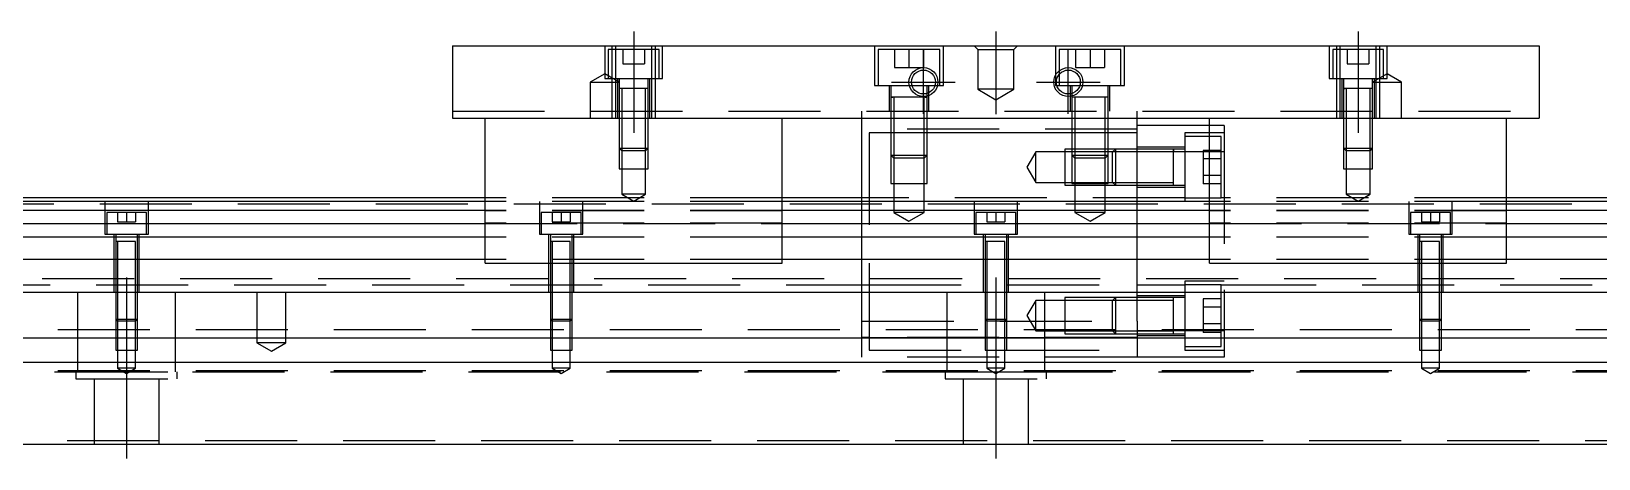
# Model space of a CAD drawing. Extents: x -12 to 809, y -257 to 77.
# Drawn here: x 186.8 to 403.2, y -216.3 to -157.3 of the extents above; entities that cross this region are included whole.
import ezdxf

# ---------------------------------------------------------------- set-up
doc = ezdxf.new("R2010")
doc.units = 0
doc.linetypes.add('CENTER', pattern=[50.8, 31.75, -6.35, 6.35, -6.35])
doc.linetypes.add('DASHED', pattern=[19.05, 12.7, -6.35])
doc.layers.get('0').update_dxf_attribs({"linetype": 'CONTINUOUS'})
doc.layers.add('CENTER', color=1, linetype='CENTER')

msp = doc.modelspace()

# ---------------------------------------------------------------- linework, layer by layer
at = {"color": 7, "linetype": 'CONTINUOUS'}
for p, q in [((245, -159.35), (245, -169.35)), ((245, -159.35), (395, -159.35)), ((395, -159.35), (395, -169.35)), ((245, -169.35), (395, -169.35)), ((249.5, -189.35), (249.5, -169.35)), ((290.5, -189.35), (290.5, -169.35)), ((301.5, -180.85), (301.5, -169.35)), ((339.5, -180.85), (339.5, -169.35)), ((349.5, -170.35), (339.5, -170.35)), ((349.5, -189.35), (349.5, -169.35)), ((390.5, -189.35), (390.5, -169.35)), ((249.5, -180.85), (0, -180.85)), ((249.5, -180.35), (60.5, -180.35)), ((301.5, -180.35), (290.5, -180.35)), ((349.5, -180.85), (290.5, -180.85)), ((590, -180.35), (390.5, -180.35)), ((640, -180.85), (390.5, -180.85)), ((249.5, -182.1), (0, -182.1)), ((0, -183.88), (249.5, -183.88)), ((349.5, -182.1), (290.5, -182.1)), ((290.5, -183.88), (349.5, -183.88)), ((640, -182.1), (390.5, -182.1)), ((390.5, -183.88), (640, -183.88)), ((249.5, -185.77), (0, -185.77)), ((349.5, -185.77), (290.5, -185.77)), ((640, -185.77), (390.5, -185.77)), ((249.5, -188.83), (0, -188.83)), ((249.5, -189.35), (290.5, -189.35)), ((349.5, -188.83), (290.5, -188.83)), ((349.5, -189.35), (390.5, -189.35)), ((640, -188.83), (390.5, -188.83)), ((0, -193.35), (640, -193.35)), ((0, -199.65), (640, -199.65)), ((0, -203.05), (640, -203.05)), ((0, -214.35), (640, -214.35))]:
    msp.add_line(p, q, dxfattribs=at)
at = {"color": 3, "linetype": 'DASHED'}
for p, q in [((266, -159.35), (266, -163.85)), ((273.5, -159.85), (266.5, -159.85)), ((266.5, -159.85), (266.5, -163.85)), ((267, -159.35), (267, -159.85)), ((267, -159.85), (267, -163.85)), ((267.5, -159.35), (267.5, -169.35)), ((268.5, -159.85), (268.5, -161.85)), ((270, -159.85), (270, -161.85)), ((271.5, -159.85), (271.5, -161.85)), ((272.5, -169.35), (272.5, -159.35)), ((273, -159.85), (273, -159.35)), ((273, -163.85), (273, -159.85)), ((273.5, -163.85), (273.5, -159.85)), ((274, -163.85), (274, -159.35)), ((303.25, -159.35), (303.25, -164.85)), ((312.25, -159.85), (303.75, -159.85)), ((303.75, -159.85), (303.75, -164.85)), ((306, -159.85), (306, -162.35)), ((308, -159.85), (308, -162.35)), ((310, -159.85), (310, -162.35)), ((312.25, -164.85), (312.25, -159.85)), ((312.75, -164.85), (312.75, -159.35)), ((317.5, -159.85), (317, -159.35)), ((317.5, -159.85), (317.5, -165.35)), ((317.5, -159.85), (322.5, -159.85)), ((322.5, -159.85), (323, -159.35)), ((322.5, -165.35), (322.5, -159.85)), ((328.25, -159.35), (328.25, -164.85)), ((337.25, -159.85), (328.75, -159.85)), ((328.75, -159.85), (328.75, -162.79)), ((331, -159.85), (331, -162.35)), ((333, -159.85), (333, -162.35)), ((335, -159.85), (335, -162.35)), ((337.25, -164.85), (337.25, -159.85)), ((337.75, -164.85), (337.75, -159.35)), ((366, -159.35), (366, -163.85)), ((373.5, -159.85), (366.5, -159.85)), ((366.5, -159.85), (366.5, -163.85)), ((367, -159.35), (367, -159.85)), ((367, -159.85), (367, -163.85)), ((367.5, -159.35), (367.5, -169.35)), ((368.5, -159.85), (368.5, -161.85)), ((370, -159.85), (370, -161.85)), ((371.5, -159.85), (371.5, -161.85)), ((372.5, -169.35), (372.5, -159.35)), ((373, -159.85), (373, -159.35)), ((373, -163.85), (373, -159.85)), ((373.5, -163.85), (373.5, -159.85)), ((374, -163.85), (374, -159.35)), ((268.5, -161.85), (270, -161.85)), ((270, -161.85), (271.5, -161.85)), ((368.5, -161.85), (370, -161.85)), ((370, -161.85), (371.5, -161.85)), ((266, -163.2), (264, -164.35)), ((264, -164.35), (268, -164.35)), ((264, -164.35), (264, -169.35)), ((268, -164.35), (266, -163.2)), ((266, -163.85), (274, -163.85)), ((267, -163.85), (267, -169.35)), ((267.75, -163.85), (267.75, -169.35)), ((268, -163.85), (268, -165.25)), ((272, -165.25), (272, -163.85)), ((272.25, -169.35), (272.25, -163.85)), ((273, -169.35), (273, -163.85)), ((306, -162.35), (308, -162.35)), ((308, -162.35), (310, -162.35)), ((328.75, -162.79), (328.75, -163.27)), ((328.75, -163.27), (328.75, -164.85)), ((331, -162.35), (333, -162.35)), ((333, -162.35), (335, -162.35)), ((366, -163.85), (374, -163.85)), ((367, -163.85), (367, -169.35)), ((367.75, -163.85), (367.75, -169.35)), ((368, -163.85), (368, -165.25)), ((374, -163.2), (372, -164.35)), ((372, -165.25), (372, -163.85)), ((372, -164.35), (376, -164.35)), ((372.25, -169.35), (372.25, -163.85)), ((373, -169.35), (373, -163.85)), ((376, -164.35), (374, -163.2)), ((376, -169.35), (376, -164.35)), ((268, -165.24), (268, -165.25)), ((268.22, -165.25), (268, -165.25)), ((268, -165.25), (268, -169.35)), ((268, -165.25), (268, -165.25)), ((271.78, -165.25), (268.22, -165.25)), ((268.35, -165.25), (268.35, -169.35)), ((271.65, -169.35), (271.65, -165.25)), ((272, -165.25), (271.78, -165.25)), ((272, -165.25), (272, -165.24)), ((272, -169.35), (272, -165.25)), ((272, -165.25), (272, -165.25)), ((303.25, -164.85), (312.75, -164.85)), ((305.25, -164.85), (305.25, -168.35)), ((305.5, -164.85), (305.5, -166.45)), ((305.5, -166.44), (305.5, -166.45)), ((305.5, -166.45), (305.76, -166.45)), ((305.76, -166.45), (305.5, -166.45)), ((305.5, -166.45), (305.5, -166.45)), ((305.5, -166.45), (305.5, -168.35)), ((310.01, -166.45), (305.76, -166.45)), ((305.9, -166.45), (305.9, -168.35)), ((310.24, -166.45), (310.01, -166.45)), ((310.1, -168.35), (310.1, -166.45)), ((310.24, -166.45), (310.5, -166.45)), ((310.5, -166.45), (310.24, -166.45)), ((310.5, -165.92), (310.5, -164.85)), ((310.5, -166.29), (310.5, -165.92)), ((310.5, -166.45), (310.5, -166.29)), ((310.5, -166.45), (310.5, -166.44)), ((310.5, -166.45), (310.5, -166.45)), ((310.5, -168.35), (310.5, -166.45)), ((310.75, -168.35), (310.75, -164.85)), ((322.5, -165.35), (317.5, -165.35)), ((317.5, -165.35), (320, -166.79)), ((320, -166.79), (322.5, -165.35)), ((328.25, -164.85), (337.75, -164.85)), ((330.25, -164.85), (330.25, -168.35)), ((330.5, -164.85), (330.5, -165.92)), ((330.5, -165.92), (330.5, -166.29)), ((330.5, -166.29), (330.5, -166.45)), ((330.5, -166.44), (330.5, -166.45)), ((330.76, -166.45), (330.5, -166.45)), ((330.5, -166.45), (330.5, -166.45)), ((330.5, -166.45), (330.5, -168.35)), ((335.24, -166.45), (330.76, -166.45)), ((330.9, -166.45), (330.9, -168.35)), ((335.1, -168.35), (335.1, -166.45)), ((335.5, -166.45), (335.24, -166.45)), ((335.5, -166.45), (335.5, -164.85)), ((335.5, -166.45), (335.5, -166.44)), ((335.5, -166.45), (335.5, -166.45)), ((335.5, -168.35), (335.5, -166.45)), ((335.75, -168.35), (335.75, -164.85)), ((368, -165.24), (368, -165.25)), ((368, -165.25), (368.22, -165.25)), ((372, -165.25), (368, -165.25)), ((368, -165.25), (368, -165.25)), ((368, -165.25), (368, -169.35)), ((368.35, -165.25), (368.35, -169.35)), ((371.65, -169.35), (371.65, -165.25)), ((372, -169.35), (372, -165.25)), ((245, -168.35), (395, -168.35)), ((301.5, -169.35), (301.5, -168.35)), ((305.5, -168.35), (305.5, -169.35)), ((305.5, -168.35), (305.5, -169.35)), ((305.9, -168.35), (305.9, -169.35)), ((310.1, -169.35), (310.1, -168.35)), ((310.5, -169.35), (310.5, -168.35)), ((310.5, -169.35), (310.5, -168.35)), ((330.5, -168.35), (330.5, -169.35)), ((330.5, -168.35), (330.5, -169.35)), ((330.9, -168.35), (330.9, -169.35)), ((335.1, -169.35), (335.1, -168.35)), ((335.5, -169.35), (335.5, -168.35)), ((335.5, -169.35), (335.5, -168.35)), ((339.5, -169.35), (339.5, -168.35)), ((268, -169.35), (268, -173.5)), ((268, -169.35), (268, -173.5)), ((268.35, -169.35), (268.35, -173.85)), ((271.65, -173.85), (271.65, -169.35)), ((272, -173.5), (272, -169.35)), ((272, -173.5), (272, -169.35)), ((339.5, -170.85), (301.5, -170.85)), ((305.5, -169.35), (305.5, -174.45)), ((305.5, -169.35), (305.5, -174.45)), ((305.9, -169.35), (305.9, -174.85)), ((310.1, -174.85), (310.1, -169.35)), ((310.5, -174.45), (310.5, -169.35)), ((310.5, -174.45), (310.5, -169.35)), ((330.5, -169.35), (330.5, -174.45)), ((330.5, -169.35), (330.5, -174.45)), ((330.9, -169.35), (330.9, -174.85)), ((335.1, -174.85), (335.1, -169.35)), ((335.5, -174.45), (335.5, -169.35)), ((335.5, -174.45), (335.5, -169.35)), ((351.5, -170.35), (349.5, -170.35)), ((351.5, -170.35), (351.5, -173.98)), ((368, -169.35), (368, -173.5)), ((368, -169.35), (368, -173.5)), ((368.35, -169.35), (368.35, -173.85)), ((371.65, -173.85), (371.65, -169.35)), ((372, -173.5), (372, -169.35)), ((372, -173.5), (372, -169.35)), ((302.5, -171.35), (302.5, -189.35)), ((305.5, -171.35), (302.5, -171.35)), ((305.9, -171.35), (305.5, -171.35)), ((310.1, -171.35), (305.9, -171.35)), ((310.5, -171.35), (310.1, -171.35)), ((315.5, -171.35), (310.5, -171.35)), ((324.5, -171.35), (315.5, -171.35)), ((330.5, -171.35), (324.5, -171.35)), ((330.9, -171.35), (330.5, -171.35)), ((335.1, -171.35), (330.9, -171.35)), ((335.5, -171.35), (335.1, -171.35)), ((339.5, -171.35), (335.5, -171.35)), ((346.1, -171.35), (346.1, -180.85)), ((351.5, -171.35), (346.1, -171.35)), ((346.65, -171.85), (346.1, -171.85)), ((347, -171.85), (346.65, -171.85)), ((351.1, -171.85), (347, -171.85)), ((351.1, -180.35), (351.1, -171.85)), ((268, -173.5), (272, -173.5)), ((268, -173.5), (268, -176.35)), ((268, -173.5), (268.35, -173.85)), ((271.65, -173.85), (268.35, -173.85)), ((268.35, -173.85), (268.35, -176.35)), ((271.65, -173.85), (272, -173.5)), ((271.65, -176.35), (271.65, -173.85)), ((272, -176.35), (272, -173.5)), ((305.5, -174.45), (310.5, -174.45)), ((305.5, -174.45), (305.5, -178.35)), ((305.5, -174.45), (305.9, -174.85)), ((310.1, -174.85), (305.9, -174.85)), ((305.9, -174.85), (305.9, -178.35)), ((310.1, -174.85), (310.5, -174.45)), ((310.1, -178.35), (310.1, -174.85)), ((310.5, -178.35), (310.5, -174.45)), ((325.5, -174), (324.29, -176.1)), ((325.5, -178.2), (325.5, -174)), ((329.5, -174), (325.5, -174)), ((329.5, -173.6), (329.5, -178.6)), ((330.5, -173.6), (329.5, -173.6)), ((336.1, -174), (329.5, -174)), ((330.9, -173.6), (330.5, -173.6)), ((330.5, -174.45), (335.5, -174.45)), ((330.5, -174.45), (330.5, -178.35)), ((330.5, -174.45), (330.9, -174.85)), ((335.1, -173.6), (330.9, -173.6)), ((335.1, -174.85), (330.9, -174.85)), ((330.9, -174.85), (330.9, -178.35)), ((335.5, -173.6), (335.1, -173.6)), ((335.1, -174.85), (335.5, -174.45)), ((335.1, -178.35), (335.1, -174.85)), ((336.5, -173.6), (335.5, -173.6)), ((335.5, -178.35), (335.5, -174.45)), ((336.5, -173.6), (336.1, -174)), ((336.1, -178.2), (336.1, -174)), ((339.5, -174), (336.1, -174)), ((336.5, -173.6), (336.5, -178.6)), ((339.5, -173.6), (336.5, -173.6)), ((339.5, -173.6), (336.5, -173.6)), ((346.1, -173.35), (339.5, -173.35)), ((343, -173.6), (339.5, -173.6)), ((343, -173.98), (339.5, -173.98)), ((343, -174), (339.5, -174)), ((343.1, -173.6), (343, -173.6)), ((347, -173.98), (343, -173.98)), ((344.5, -174), (343, -174)), ((343.35, -173.6), (343.1, -173.6)), ((344.5, -173.6), (343.35, -173.6)), ((346.1, -173.6), (344.49, -173.6)), ((344.5, -173.6), (344.5, -173.86)), ((344.5, -173.85), (344.5, -173.6)), ((344.5, -173.6), (344.5, -173.86)), ((344.5, -173.85), (344.5, -173.6)), ((344.5, -175.95), (344.5, -173.85)), ((351.5, -173.98), (347, -173.98)), ((348.6, -173.79), (348.6, -174.95)), ((351.1, -173.79), (348.6, -173.79)), ((351.1, -174.95), (348.6, -174.95)), ((348.6, -174.95), (348.6, -177.25)), ((351.5, -173.98), (351.5, -202.35)), ((368, -173.5), (372, -173.5)), ((368, -173.5), (368, -176.35)), ((368, -173.5), (368.35, -173.85)), ((371.65, -173.85), (368.35, -173.85)), ((368.35, -173.85), (368.35, -176.35)), ((371.65, -173.85), (372, -173.5)), ((371.65, -176.35), (371.65, -173.85)), ((372, -176.35), (372, -173.5)), ((268, -176.35), (272, -176.35)), ((268.35, -176.35), (268.35, -179.85)), ((271.65, -179.85), (271.65, -176.35)), ((324.29, -176.1), (325.5, -178.2)), ((344.5, -178.34), (344.5, -175.95)), ((351.1, -177.25), (348.6, -177.25)), ((348.6, -177.25), (348.6, -178.41)), ((368, -176.35), (372, -176.35)), ((368.35, -176.35), (368.35, -179.85)), ((371.65, -179.85), (371.65, -176.35)), ((305.5, -178.35), (310.5, -178.35)), ((305.9, -178.35), (305.9, -182.35)), ((310.1, -182.35), (310.1, -178.35)), ((325.5, -178.2), (329.5, -178.2)), ((329.5, -178.2), (336.1, -178.2)), ((329.5, -178.6), (336.5, -178.6)), ((330.5, -178.35), (335.5, -178.35)), ((330.9, -178.35), (330.9, -182.35)), ((335.1, -182.35), (335.1, -178.35)), ((336.1, -178.2), (339.5, -178.2)), ((336.1, -178.2), (336.5, -178.6)), ((336.1, -178.2), (339.5, -178.2)), ((336.5, -178.6), (339.5, -178.6)), ((336.5, -178.6), (339.5, -178.6)), ((339.5, -178.2), (344.5, -178.2)), ((339.5, -178.6), (344.5, -178.6)), ((339.5, -178.85), (346.1, -178.85)), ((344.49, -178.6), (346.1, -178.6)), ((344.5, -178.6), (344.5, -178.2)), ((344.5, -178.6), (344.5, -178.34)), ((351.1, -178.41), (348.6, -178.41)), ((590, -181.22), (55, -181.22)), ((197, -180.85), (197, -185.35)), ((203, -185.35), (203, -180.85)), ((290.5, -180.35), (249.5, -180.35)), ((290.5, -180.85), (249.5, -180.85)), ((257, -180.85), (257, -185.35)), ((263, -185.35), (263, -180.85)), ((271.65, -179.85), (268.35, -179.85)), ((268.35, -179.85), (270, -180.8)), ((270, -180.8), (271.65, -179.85)), ((302.5, -180.35), (301.5, -180.35)), ((301.5, -189.35), (301.5, -180.85)), ((346.1, -180.35), (302.5, -180.35)), ((317, -180.85), (317, -185.35)), ((323, -185.35), (323, -180.85)), ((339.5, -189.35), (339.5, -180.85)), ((346.1, -180.35), (351.1, -180.35)), ((390.5, -180.85), (349.5, -180.85)), ((351.5, -180.35), (351.1, -180.35)), ((390.5, -180.35), (351.5, -180.35)), ((371.65, -179.85), (368.35, -179.85)), ((368.35, -179.85), (370, -180.8)), ((370, -180.8), (371.65, -179.85)), ((377, -180.85), (377, -185.35)), ((383, -185.35), (383, -180.85)), ((202.75, -182.35), (197.25, -182.35)), ((197.25, -182.35), (197.25, -185.35)), ((198.75, -182.35), (198.75, -183.65)), ((198.75, -183.65), (200, -183.65)), ((200, -182.35), (200, -183.65)), ((200, -183.65), (201.25, -183.65)), ((201.25, -182.35), (201.25, -183.65)), ((202.75, -185.35), (202.75, -182.35)), ((290.5, -182.1), (249.5, -182.1)), ((290.5, -182.15), (249.5, -182.15)), ((290.5, -183.85), (249.5, -183.85)), ((249.5, -183.88), (290.5, -183.88)), ((262.75, -182.35), (257.25, -182.35)), ((257.25, -182.35), (257.25, -185.35)), ((258.75, -182.35), (258.75, -183.65)), ((258.75, -183.65), (260, -183.65)), ((260, -182.35), (260, -183.65)), ((260, -183.65), (261.25, -183.65)), ((261.25, -182.35), (261.25, -183.65)), ((262.75, -185.35), (262.75, -182.35)), ((310.1, -182.35), (305.9, -182.35)), ((305.9, -182.35), (308, -183.56)), ((308, -183.56), (310.1, -182.35)), ((322.75, -182.35), (317.25, -182.35)), ((317.25, -182.35), (317.25, -185.35)), ((318.75, -182.35), (318.75, -183.65)), ((318.75, -183.65), (320, -183.65)), ((320, -182.35), (320, -183.65)), ((320, -183.65), (321.25, -183.65)), ((321.25, -182.35), (321.25, -183.65)), ((322.75, -185.35), (322.75, -182.35)), ((335.1, -182.35), (330.9, -182.35)), ((330.9, -182.35), (333, -183.56)), ((333, -183.56), (335.1, -182.35)), ((390.5, -182.1), (349.5, -182.1)), ((390.5, -182.15), (349.5, -182.15)), ((390.5, -183.85), (349.5, -183.85)), ((349.5, -183.88), (390.5, -183.88)), ((382.75, -182.35), (377.25, -182.35)), ((377.25, -182.35), (377.25, -185.35)), ((378.75, -182.35), (378.75, -183.65)), ((378.75, -183.65), (380, -183.65)), ((380, -182.35), (380, -183.65)), ((380, -183.65), (381.25, -183.65)), ((381.25, -182.35), (381.25, -183.65)), ((382.75, -185.35), (382.75, -182.35)), ((197, -185.35), (203, -185.35)), ((198.25, -185.35), (198.25, -193.35)), ((198.5, -185.35), (198.5, -186.35)), ((201.5, -186.35), (201.5, -185.35)), ((201.75, -193.35), (201.75, -185.35)), ((290.5, -185.77), (249.5, -185.77)), ((257, -185.35), (263, -185.35)), ((258.25, -185.35), (258.25, -193.35)), ((258.5, -185.35), (258.5, -186.35)), ((261.5, -186.35), (261.5, -185.35)), ((261.75, -193.35), (261.75, -185.35)), ((317, -185.35), (323, -185.35)), ((318.25, -185.35), (318.25, -193.35)), ((318.5, -185.35), (318.5, -186.35)), ((321.5, -186.35), (321.5, -185.35)), ((321.75, -193.35), (321.75, -185.35)), ((390.5, -185.77), (349.5, -185.77)), ((377, -185.35), (383, -185.35)), ((378.25, -185.35), (378.25, -193.35)), ((378.5, -185.35), (378.5, -186.35)), ((381.5, -186.35), (381.5, -185.35)), ((381.75, -193.35), (381.75, -185.35)), ((198.5, -186.34), (198.5, -186.35)), ((198.62, -186.35), (198.5, -186.35)), ((198.5, -186.35), (198.5, -193.35)), ((198.5, -186.35), (198.5, -186.35)), ((201.25, -186.35), (198.62, -186.35)), ((198.75, -186.35), (198.75, -193.35)), ((201.25, -193.35), (201.25, -186.35)), ((201.5, -186.35), (201.5, -186.34)), ((201.5, -193.35), (201.5, -186.35)), ((201.5, -186.35), (201.5, -186.35)), ((258.5, -186.34), (258.5, -186.35)), ((258.62, -186.35), (258.5, -186.35)), ((258.5, -186.35), (258.5, -193.35)), ((258.5, -186.35), (258.5, -186.35)), ((261.25, -186.35), (258.62, -186.35)), ((258.75, -186.35), (258.75, -193.35)), ((261.25, -193.35), (261.25, -186.35)), ((261.5, -186.35), (261.5, -186.34)), ((261.5, -193.35), (261.5, -186.35)), ((261.5, -186.35), (261.5, -186.35)), ((318.5, -186.34), (318.5, -186.35)), ((318.62, -186.35), (318.5, -186.35)), ((318.5, -186.35), (318.5, -193.35)), ((318.5, -186.35), (318.5, -186.35)), ((321.25, -186.35), (318.62, -186.35)), ((318.75, -186.35), (318.75, -193.35)), ((321.25, -193.35), (321.25, -186.35)), ((321.5, -186.35), (321.5, -186.34)), ((321.5, -193.35), (321.5, -186.35)), ((321.5, -186.35), (321.5, -186.35)), ((378.5, -186.34), (378.5, -186.35)), ((378.62, -186.35), (378.5, -186.35)), ((378.5, -186.35), (378.5, -193.35)), ((378.5, -186.35), (378.5, -186.35)), ((381.25, -186.35), (378.62, -186.35)), ((378.75, -186.35), (378.75, -193.35)), ((381.25, -193.35), (381.25, -186.35)), ((381.5, -186.35), (381.5, -186.34)), ((381.5, -193.35), (381.5, -186.35)), ((381.5, -186.35), (381.5, -186.35)), ((290.5, -188.83), (249.5, -188.83)), ((290.5, -188.85), (249.5, -188.85)), ((301.5, -193.35), (301.5, -189.35)), ((302.5, -189.35), (302.5, -193.35)), ((339.5, -193.35), (339.5, -189.35)), ((390.5, -188.83), (349.5, -188.83)), ((390.5, -188.85), (349.5, -188.85)), ((55, -191.47), (590, -191.47)), ((81.5, -192.35), (301.5, -192.35)), ((301.5, -192.35), (302.5, -192.35)), ((302.5, -192.35), (339.5, -192.35)), ((302.5, -192.35), (339.5, -192.35)), ((339.5, -192.35), (346.1, -192.35)), ((339.5, -192.35), (346.1, -192.35)), ((346.1, -191.85), (346.1, -201.35)), ((351.5, -191.85), (346.1, -191.85)), ((348.5, -192.35), (346.1, -192.35)), ((348.75, -192.35), (348.5, -192.35)), ((351.1, -192.35), (348.75, -192.35)), ((351.1, -193.35), (351.1, -192.35)), ((351.1, -192.35), (351.25, -192.35)), ((351.1, -192.35), (351.25, -192.35)), ((351.25, -192.35), (351.5, -192.35)), ((351.25, -192.35), (351.5, -192.35)), ((351.5, -192.35), (590, -192.35)), ((193.29, -204.35), (193.29, -193.35)), ((198.5, -193.35), (198.5, -197.1)), ((198.5, -193.35), (198.5, -197.1)), ((198.75, -193.35), (198.75, -197.35)), ((201.25, -197.35), (201.25, -193.35)), ((201.5, -197.1), (201.5, -193.35)), ((201.5, -197.1), (201.5, -193.35)), ((206.71, -193.35), (206.71, -204.35)), ((218, -193.35), (218, -200.35)), ((222, -200.35), (222, -193.35)), ((258.5, -193.35), (258.5, -197.1)), ((258.5, -193.35), (258.5, -197.1)), ((258.75, -193.35), (258.75, -197.35)), ((261.25, -197.35), (261.25, -193.35)), ((261.5, -197.1), (261.5, -193.35)), ((261.5, -197.1), (261.5, -193.35)), ((301.5, -197.35), (301.5, -193.35)), ((302.5, -193.35), (302.5, -199.65)), ((313.29, -204.35), (313.29, -193.35)), ((318.5, -193.35), (318.5, -197.1)), ((318.5, -193.35), (318.5, -197.1)), ((318.75, -193.35), (318.75, -197.35)), ((321.25, -197.35), (321.25, -193.35)), ((321.5, -197.1), (321.5, -193.35)), ((321.5, -197.1), (321.5, -193.35)), ((325.5, -194.5), (324.29, -196.6)), ((325.5, -198.7), (325.5, -194.5)), ((329.5, -194.5), (325.5, -194.5)), ((326.71, -193.35), (326.71, -204.35)), ((329.5, -194.1), (329.5, -199.1)), ((336.5, -194.1), (329.5, -194.1)), ((336.1, -194.5), (329.5, -194.5)), ((336.5, -194.1), (336.1, -194.5)), ((336.1, -198.7), (336.1, -194.5)), ((339.5, -194.5), (336.1, -194.5)), ((336.5, -194.1), (336.5, -199.1)), ((339.5, -194.1), (336.5, -194.1)), ((339.5, -194.1), (336.5, -194.1)), ((339.5, -197.35), (339.5, -193.35)), ((346.1, -193.85), (339.5, -193.85)), ((344.5, -194.1), (339.5, -194.1)), ((344.5, -194.5), (339.5, -194.5)), ((344.5, -194.1), (344.49, -194.1)), ((344.5, -194.36), (344.5, -194.1)), ((346.1, -194.1), (344.5, -194.1)), ((344.5, -194.1), (344.5, -194.1)), ((344.5, -196.45), (344.5, -194.36)), ((348.6, -194.29), (348.6, -195.45)), ((351.1, -194.29), (348.6, -194.29)), ((351.1, -197.35), (351.1, -193.35)), ((378.5, -193.35), (378.5, -197.1)), ((378.5, -193.35), (378.5, -197.1)), ((378.75, -193.35), (378.75, -197.35)), ((381.25, -197.35), (381.25, -193.35)), ((381.5, -197.1), (381.5, -193.35)), ((381.5, -197.1), (381.5, -193.35)), ((324.29, -196.6), (325.5, -198.7)), ((344.5, -196.8), (344.5, -196.45)), ((344.5, -198.84), (344.5, -196.8)), ((348.6, -195.45), (348.6, -197.75)), ((351.1, -195.45), (348.6, -195.45)), ((0, -198.5), (640, -198.5)), ((198.5, -197.1), (201.5, -197.1)), ((198.5, -197.1), (198.5, -199.65)), ((198.5, -197.1), (198.75, -197.35)), ((201.25, -197.35), (198.75, -197.35)), ((198.75, -197.35), (198.75, -201.35)), ((201.25, -197.35), (201.5, -197.1)), ((201.25, -201.35), (201.25, -197.35)), ((201.5, -199.65), (201.5, -197.1)), ((258.5, -197.1), (261.5, -197.1)), ((258.5, -197.1), (258.5, -199.65)), ((258.5, -197.1), (258.75, -197.35)), ((261.25, -197.35), (258.75, -197.35)), ((258.75, -197.35), (258.75, -201.35)), ((261.25, -197.35), (261.5, -197.1)), ((261.25, -201.35), (261.25, -197.35)), ((261.5, -199.65), (261.5, -197.1)), ((301.5, -197.35), (339.5, -197.35)), ((301.5, -199.65), (301.5, -197.35)), ((318.5, -197.1), (321.5, -197.1)), ((318.5, -197.1), (318.5, -199.65)), ((318.5, -197.1), (318.75, -197.35)), ((321.25, -197.35), (318.75, -197.35)), ((318.75, -197.35), (318.75, -201.35)), ((321.25, -197.35), (321.5, -197.1)), ((321.25, -201.35), (321.25, -197.35)), ((321.5, -199.65), (321.5, -197.1)), ((325.5, -198.7), (329.5, -198.7)), ((329.5, -198.7), (336.1, -198.7)), ((336.1, -198.7), (339.5, -198.7)), ((336.1, -198.7), (336.5, -199.1)), ((339.5, -197.35), (339.5, -199.65)), ((339.5, -198.7), (344.5, -198.7)), ((348.5, -198.72), (339.5, -198.72)), ((344.5, -199.1), (344.5, -198.84)), ((351.5, -198.72), (348.5, -198.72)), ((348.6, -197.75), (348.6, -198.91)), ((351.1, -197.75), (348.6, -197.75)), ((351.1, -198.91), (348.6, -198.91)), ((351.1, -199.65), (351.1, -197.35)), ((378.5, -197.1), (381.5, -197.1)), ((378.5, -197.1), (378.5, -199.65)), ((378.5, -197.1), (378.75, -197.35)), ((381.25, -197.35), (378.75, -197.35)), ((378.75, -197.35), (378.75, -201.35)), ((381.25, -197.35), (381.5, -197.1)), ((381.25, -201.35), (381.25, -197.35)), ((381.5, -199.65), (381.5, -197.1)), ((198.5, -199.65), (198.5, -201.35)), ((201.5, -201.35), (201.5, -199.65)), ((222, -200.35), (218, -200.35)), ((218, -200.35), (220, -201.5)), ((220, -201.5), (222, -200.35)), ((258.5, -199.65), (258.5, -201.35)), ((261.5, -201.35), (261.5, -199.65)), ((301.5, -199.63), (339.5, -199.63)), ((302.5, -199.63), (301.5, -199.63)), ((301.5, -202.35), (301.5, -199.65)), ((339.5, -199.63), (302.5, -199.63)), ((302.5, -199.65), (302.5, -201.35)), ((318.5, -199.65), (318.5, -201.35)), ((321.5, -201.35), (321.5, -199.65)), ((329.5, -199.1), (336.5, -199.1)), ((336.5, -199.1), (339.5, -199.1)), ((336.5, -199.1), (339.5, -199.1)), ((339.5, -199.1), (344.5, -199.1)), ((339.5, -199.35), (346.1, -199.35)), ((339.5, -199.65), (339.5, -202.35)), ((344.49, -199.1), (344.5, -199.1)), ((344.5, -199.1), (346.1, -199.1)), ((344.5, -199.1), (344.5, -199.1)), ((346.1, -200.85), (348.5, -200.85)), ((348.5, -200.85), (351.1, -200.85)), ((351.1, -200.85), (351.1, -199.65)), ((378.5, -199.65), (378.5, -201.35)), ((381.5, -201.35), (381.5, -199.65)), ((198.5, -201.35), (201.5, -201.35)), ((198.75, -201.35), (198.75, -203.85)), ((201.25, -203.85), (201.25, -201.35)), ((258.5, -201.35), (261.5, -201.35)), ((258.75, -201.35), (258.75, -203.85)), ((261.25, -203.85), (261.25, -201.35)), ((339.5, -202.35), (301.5, -202.35)), ((302.5, -201.35), (339.5, -201.35)), ((318.5, -201.35), (321.5, -201.35)), ((318.75, -201.35), (318.75, -203.85)), ((321.25, -203.85), (321.25, -201.35)), ((351.5, -202.35), (339.5, -202.35)), ((346.1, -201.35), (348.5, -201.35)), ((348.5, -201.35), (351.5, -201.35)), ((378.5, -201.35), (381.5, -201.35)), ((378.75, -201.35), (378.75, -203.85)), ((381.25, -203.85), (381.25, -201.35)), ((0, -204.2), (640, -204.2)), ((56.71, -204.35), (583.29, -204.35)), ((193, -204.35), (207, -204.35)), ((193, -204.35), (193, -205.35)), ((193, -205.35), (207, -205.35)), ((195.5, -205.35), (195.5, -214.35)), ((201.25, -203.85), (198.75, -203.85)), ((198.75, -203.85), (200, -204.57)), ((200, -204.57), (201.25, -203.85)), ((204.5, -214.35), (204.5, -205.35)), ((207, -205.35), (207, -204.35)), ((261.25, -203.85), (258.75, -203.85)), ((258.75, -203.85), (260, -204.57)), ((260, -204.57), (261.25, -203.85)), ((313, -204.35), (327, -204.35)), ((313, -204.35), (313, -205.35)), ((313, -205.35), (327, -205.35)), ((315.5, -205.35), (315.5, -214.35)), ((321.25, -203.85), (318.75, -203.85)), ((318.75, -203.85), (320, -204.57)), ((320, -204.57), (321.25, -203.85)), ((324.5, -214.35), (324.5, -205.35)), ((327, -205.35), (327, -204.35)), ((381.25, -203.85), (378.75, -203.85)), ((378.75, -203.85), (380, -204.57)), ((380, -204.57), (381.25, -203.85)), ((77.5, -213.85), (640, -213.85))]:
    msp.add_line(p, q, dxfattribs=at)
at = {"color": 3, "linetype": 'CONTINUOUS'}
for centre in [(310, -164.35), (330, -164.35)]:
    msp.add_circle(centre, 2, dxfattribs=at)
at = {"color": 7, "linetype": 'CONTINUOUS'}
for centre in [(310, -164.35), (330, -164.35)]:
    msp.add_circle(centre, 1.65, dxfattribs=at)
at = {"layer": 'CENTER', "color": 1, "linetype": 'CENTER'}
for p, q in [((270, -157.35), (270, -171.35)), ((320, -157.35), (320, -168.79)), ((370, -157.35), (370, -171.35)), ((310, -168.75), (310, -159.95)), ((330, -168.75), (330, -159.95)), ((305.6, -164.35), (314.4, -164.35)), ((325.6, -164.35), (334.4, -164.35)), ((200, -191.35), (200, -216.35)), ((320, -191.35), (320, -216.35))]:
    msp.add_line(p, q, dxfattribs=at)

doc.saveas('drawing.dxf')
